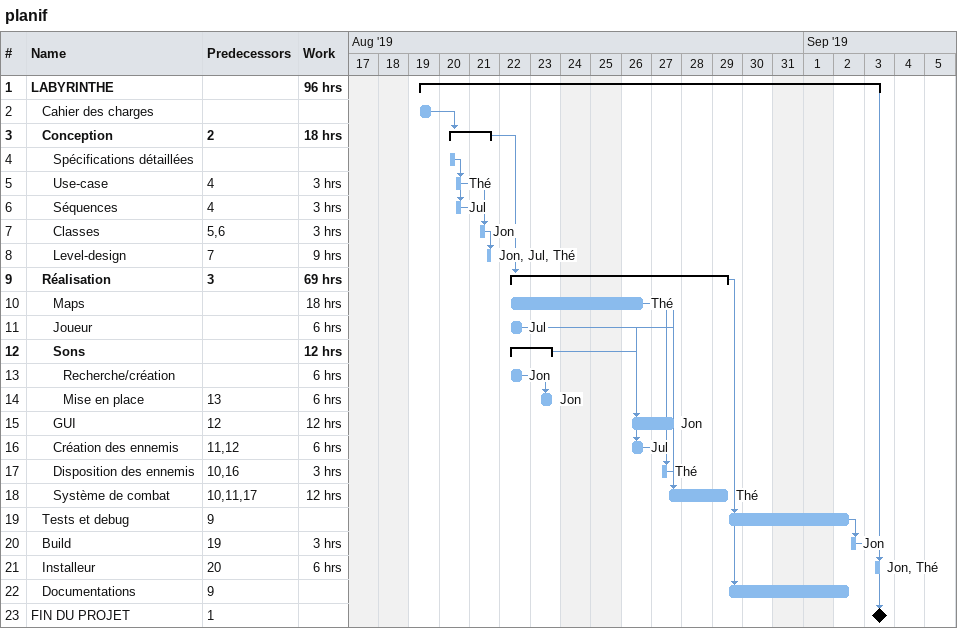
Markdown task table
planif

| ID | Level | Task | Start | Finish | Predecessors | Resources | Work (h) |
|---|---|---|---|---|---|---|---|
| 1 | 1 | **LABYRINTHE** | 2019-08-19 | 2019-09-03 |  |  | 96 |
| 2 | 2 | Cahier des charges | 2019-08-19 | 2019-08-19 |  |  |  |
| 3 | 2 | **Conception** | 2019-08-20 | 2019-08-21 | 2 |  | 18 |
| 4 | 3 | Spécifications détaillées | 2019-08-20 | 2019-08-20 |  |  |  |
| 5 | 3 | Use-case | 2019-08-20 | 2019-08-20 | 4 | Thé | 3 |
| 6 | 3 | Séquences | 2019-08-20 | 2019-08-20 | 4 | Jul | 3 |
| 7 | 3 | Classes | 2019-08-21 | 2019-08-21 | 5, 6 | Jon | 3 |
| 8 | 3 | Level-design | 2019-08-21 | 2019-08-21 | 7 | Jon, Jul, Thé | 9 |
| 9 | 2 | **Réalisation** | 2019-08-22 | 2019-08-29 | 3 |  | 69 |
| 10 | 3 | Maps | 2019-08-22 | 2019-08-26 |  | Thé | 18 |
| 11 | 3 | Joueur | 2019-08-22 | 2019-08-22 |  | Jul | 6 |
| 12 | 3 | **Sons** | 2019-08-22 | 2019-08-23 |  |  | 12 |
| 13 | 4 | Recherche/création | 2019-08-22 | 2019-08-22 |  | Jon | 6 |
| 14 | 4 | Mise en place | 2019-08-23 | 2019-08-23 | 13 | Jon | 6 |
| 15 | 3 | GUI | 2019-08-26 | 2019-08-27 | 12 | Jon | 12 |
| 16 | 3 | Création des ennemis | 2019-08-26 | 2019-08-26 | 11, 12 | Jul | 6 |
| 17 | 3 | Disposition des ennemis | 2019-08-27 | 2019-08-27 | 10, 16 | Thé | 3 |
| 18 | 3 | Système de combat | 2019-08-27 | 2019-08-29 | 10, 11, 17 | Thé | 12 |
| 19 | 2 | Tests et debug | 2019-08-29 | 2019-09-02 | 9 |  |  |
| 20 | 2 | Build | 2019-09-02 | 2019-09-02 | 19 | Jon | 3 |
| 21 | 2 | Installeur | 2019-09-03 | 2019-09-03 | 20 | Jon, Thé | 6 |
| 22 | 2 | Documentations | 2019-08-29 | 2019-09-02 | 9 |  |  |
| 23 | 1 | FIN DU PROJET (milestone) | 2019-09-03 | 2019-09-03 | 1 |  |  |
